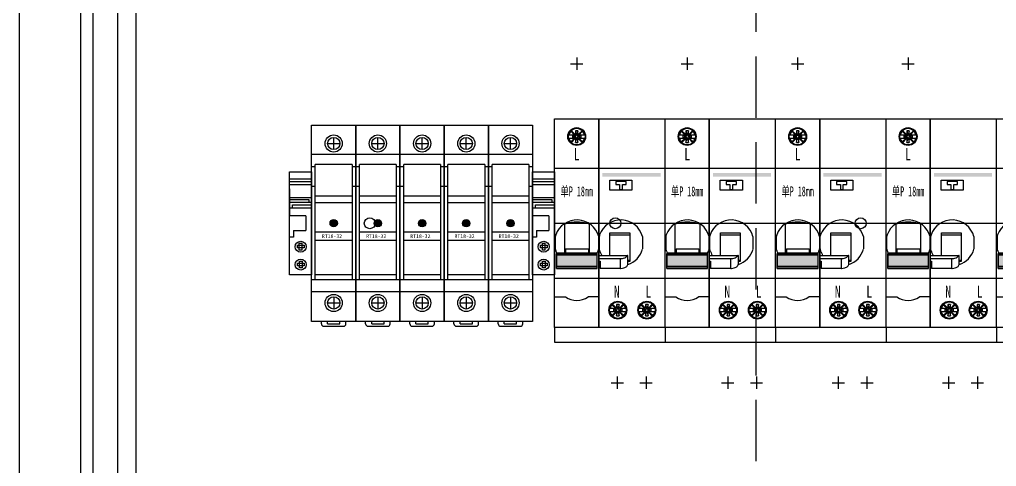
# Model space of a CAD drawing. Extents: x 1408835 to 1409435, y 398681 to 399681.
# Drawn here: x 1408834.8 to 1409232.8, y 398988.5 to 399170.6 of the extents above; entities that cross this region are included whole.
import ezdxf
from ezdxf.enums import TextEntityAlignment as Align

# ---------------------------------------------------------------- set-up
doc = ezdxf.new("R2010")
doc.units = 0
doc.header["$MEASUREMENT"] = 0
doc.linetypes.add('LYJS-XX', pattern=[0.35, 0.25, -0.1])
for name, color, linetype in [('LY-JS-BJ', 7, 'Continuous'), ('LY-JS-YQJ', 7, 'Continuous'), ('布置图', 20, 'Continuous')]:
    doc.layers.add(name, color=color, linetype=linetype)
doc.layers.add('LY-二次控制图', color=7, linetype='Continuous', lineweight=18)
doc.styles.add('LY-SJ-元器件', font='', dxfattribs={"width": 0.6, "height": 4})
doc.styles.get('LY-SJ-元器件').set_extended_font_data('SimSun')

# ---------------------------------------------------------------- blocks, each defined once
blk = doc.blocks.new('RT18保险 正视图')
at = {"layer": 'LY-JS-YQJ'}
blk.add_hatch(color=1, dxfattribs=at).paths.add_polyline_path([(1.5, -40, 1), (-1.5, -40, 1)])
for p, q in [((-9, -80), (-9, 0)), ((-9, 0), (9, 0)), ((9, 0), (9, -80)), ((-2.5, -7.51), (2.5, -7.51)), ((0, -10.01), (0, -5.01)), ((9, -12.01), (-9, -12.01)), ((-7.5, -17), (-9, -17)), ((7.5, -16), (-7.5, -16)), ((-7.5, -63), (-7.5, -16)), ((7.5, -16), (7.5, -63)), ((9, -17), (7.5, -17)), ((-7.5, -25), (-9, -25)), ((9, -25), (7.5, -25)), ((7.5, -29), (-7.5, -29)), ((7.5, -31.75), (-7.5, -31.75)), ((-7.5, -43.5), (7.5, -43.5)), ((-7.5, -46.9), (7.5, -46.9)), ((9, -63), (-9, -63)), ((7.5, -61), (-7.5, -61)), ((9, -67.99), (-9, -67.99)), ((0, -69.99), (0, -74.99)), ((-2.5, -72.49), (2.5, -72.49)), ((9, -80), (-9, -80)), ((-5, -81), (-5, -80)), ((-4, -82), (4, -82)), ((-2.5, -81), (-2.5, -80)), ((-2.5, -81), (2.5, -81)), ((2.5, -81), (2.5, -80)), ((5, -81), (5, -80))]:
    blk.add_line(p, q, dxfattribs=at)
for centre, radius in [((0, -7.51), 3.5), ((0, -7.51), 2.5), ((0, -72.49), 3.5), ((0, -72.49), 2.5)]:
    blk.add_circle(centre, radius, dxfattribs=at)
at = {"layer": 'LY-JS-YQJ', "color": 1}
blk.add_circle((0, -40), 1.5, dxfattribs=at)
at = {"layer": 'LY-JS-YQJ'}
for centre, start, end in [((-4, -81), 180, 270), ((4, -81), 270, 0)]:
    blk.add_arc(centre, 1, start, end, dxfattribs=at)
at = {"layer": 'LY-JS-YQJ', "insert": (-4.8, -44.5), "char_height": 1.5, "width": 12.3, "attachment_point": 1}
blk.add_mtext('RT18-32', dxfattribs=at)
blk = doc.blocks.new('RT18-32X-6A')
at = {"layer": 'LY-JS-YQJ'}
blk.add_blockref('RT18保险 正视图', (9, 80), dxfattribs=at)
blk = doc.blocks.new('端子堵头')
at = {"layer": 'LY-JS-YQJ'}
for p, q in [((0, 39.03), (9, 39.03)), ((0, 37.96), (9, 37.96)), ((0, 36.73), (9, 36.73)), ((0, 35), (0, 24)), ((9, 35), (9, 24)), ((9, 34.58), (9, 33.47)), ((0, 31.48), (9, 31.48)), ((7.97, 30.59), (0, 30.59)), ((0, 29.53), (9, 29.53)), ((1.25, 27.32), (1.25, 28.56)), ((1.25, 28.56), (9, 28.56)), ((7.97, 29.53), (7.97, 30.59)), ((0, 27.32), (9, 27.32)), ((6.66, 24), (0, 24)), ((6.66, 24), (6.66, 18)), ((1.59, 18), (1.59, 15.27)), ((1.59, 18), (6.66, 18)), ((1.59, 15.27), (0, 15.27))]:
    blk.add_line(p, q, dxfattribs=at)
for points in [[(0, 42), (9, 42), (9, 0), (0, 0)], [(3.2, 12.05), (6.01, 12.05), (6.01, 10.99), (3.2, 10.99)], [(5.06, 12.84), (5.06, 10.03), (3.99, 10.03), (3.99, 12.84)], [(3.2, 4.76), (6.01, 4.76), (6.01, 3.69), (3.2, 3.69)], [(5.13, 5.6), (5.13, 2.79), (4.06, 2.79), (4.06, 5.6)]]:
    blk.add_lwpolyline(points, close=True, dxfattribs=at)
for centre in [(4.54, 11.43), (4.54, 4.14)]:
    blk.add_circle(centre, 2.23, dxfattribs=at)
blk = doc.blocks.new('A$C42e7ab8c')
at = {"layer": 'LY-二次控制图', "lineweight": -3}
for name, p in [('RT18-32X-6A', (9, -40)), ('RT18-32X-6A', (27, -40)), ('RT18-32X-6A', (45, -40)), ('RT18-32X-6A', (63, -40)), ('RT18-32X-6A', (81, -40)), ('端子堵头', (0, -21)), ('端子堵头', (99, -21))]:
    blk.add_blockref(name, p, dxfattribs=at)
blk = doc.blocks.new('微端1PN+ELE-45mm-2022.2')
h = blk.add_hatch(color=3)
h.dxf.hatch_style = 1
h.paths.add_polyline_path([(43.17, 19), (43.17, 20.5), (19.5, 20.5), (19.5, 19)])
h = blk.add_hatch(color=0)
h.dxf.hatch_style = 1
h.paths.add_polyline_path([(17.3, -17.47), (17.3, -12.97), (0.7, -12.97), (0.7, -17.47)])
at = {"color": 1}
for p, q in [((6.5, 65), (11.5, 65)), ((9, 67.5), (9, 62.5)), ((0, 0), (45, 0)), ((25.53, -62.5), (25.53, -67.5)), ((37.25, -62.5), (37.25, -67.5)), ((23.03, -65), (28.03, -65)), ((34.75, -65), (39.75, -65))]:
    blk.add_line(p, q, dxfattribs=at)
at = {"color": 0}
for p, q in [((0, 42.5), (45, 42.5)), ((0, -42.5), (0, 42.5)), ((18, -42.5), (18, 42.5)), ((18, 42.5), (18, -42.5)), ((45, -42.5), (45, 42.5)), ((0, 22.5), (45, 22.5)), ((22.5, 17.5), (31.5, 17.5)), ((22.5, 13.5), (22.5, 17.5)), ((24.9, 17), (24.9, 15.8)), ((29.1, 17), (24.9, 17)), ((29.1, 15.8), (29.1, 17)), ((31.5, 17.5), (31.5, 13.5)), ((31.5, 13.5), (22.5, 13.5)), ((24.9, 15.8), (26.4, 15.8)), ((26.4, 15.8), (26.4, 13.8)), ((26.4, 13.8), (27.6, 13.8)), ((27.6, 13.8), (27.6, 15.8)), ((27.6, 15.8), (29.1, 15.8)), ((30.65, -15.61), (29.85, -15.61)), ((45, -22.5), (0, -22.5)), ((0, -30.05), (4.39, -30.05)), ((18, -30.05), (13.61, -30.05)), ((0, -42.5), (0, -48.5)), ((45, -42.5), (0, -42.5)), ((45, -42.5), (45, -48.5)), ((0, -48.5), (45, -48.5))]:
    blk.add_line(p, q, dxfattribs=at)
at = {"color": 0, "linetype": 'Continuous', "lineweight": 25}
for p, q in [((7.95, 35.91), (5.59, 35.91)), ((6.7, 37.82), (6.49, 37.61)), ((6.49, 37.61), (6.6, 37.5)), ((6.6, 37.5), (8.15, 35.95)), ((6.81, 37.71), (6.7, 37.82)), ((8.39, 36.13), (6.81, 37.71)), ((7.25, 35.91), (8, 35.46)), ((7.25, 35.91), (7.25, 34.71)), ((8.5, 37.66), (8.5, 36.46)), ((8.5, 37.66), (8.85, 36.31)), ((9.5, 37.66), (8.5, 37.66)), ((8.5, 36.46), (8.85, 35.96)), ((9.15, 36.31), (8.85, 36.31)), ((8.85, 36.31), (8.85, 35.96)), ((9.5, 37.66), (9.15, 36.31)), ((9.5, 36.46), (9.15, 35.96)), ((9.15, 35.96), (9.15, 36.31)), ((9.5, 36.46), (9.5, 37.66)), ((11.19, 37.71), (9.61, 36.13)), ((9.85, 35.95), (11.4, 37.5)), ((10.75, 35.91), (10, 35.46)), ((12.42, 35.91), (10.05, 35.91)), ((10.75, 34.71), (10.75, 35.91)), ((11.3, 37.82), (11.19, 37.71)), ((11.51, 37.61), (11.3, 37.82)), ((11.4, 37.5), (11.51, 37.61)), ((5.58, 34.71), (7.95, 34.71)), ((6.6, 33.12), (6.49, 33.01)), ((6.49, 33.01), (6.7, 32.8)), ((8.15, 34.67), (6.6, 33.12)), ((6.7, 32.8), (6.81, 32.91)), ((6.81, 32.91), (8.39, 34.49)), ((7.25, 34.71), (8, 35.16)), ((8.25, 35.46), (8, 35.46)), ((8, 35.46), (8, 35.16)), ((8, 35.16), (8.25, 35.16)), ((8.5, 34.16), (8.85, 34.65)), ((8.5, 32.96), (8.85, 34.31)), ((8.5, 34.16), (8.5, 32.96)), ((8.5, 32.96), (9.5, 32.96)), ((8.85, 34.65), (8.85, 34.31)), ((8.85, 34.31), (9.15, 34.31)), ((9, 31.81), (9, 32.06)), ((9.15, 34.31), (9.15, 34.66)), ((9.5, 34.16), (9.15, 34.66)), ((9.15, 34.31), (9.5, 32.96)), ((9.5, 32.96), (9.5, 34.16)), ((9.61, 34.49), (11.19, 32.91)), ((10, 35.46), (9.75, 35.46)), ((9.75, 35.16), (10, 35.16)), ((11.4, 33.12), (9.85, 34.67)), ((10, 35.16), (10, 35.46)), ((10.75, 34.71), (10, 35.16)), ((10.05, 34.71), (12.41, 34.71)), ((11.19, 32.91), (11.3, 32.8)), ((11.3, 32.8), (11.51, 33.01)), ((11.51, 33.01), (11.4, 33.12)), ((4.1, -12.22), (4.1, -0.35)), ((14.1, -0.35), (14.1, -12.22)), ((22.55, -13.08), (22.55, -3.94)), ((22.55, -3.94), (30.65, -3.94)), ((30.65, -3.94), (30.65, -15.61)), ((0.25, -5.47), (0.25, -10.49)), ((17.95, -5.47), (17.95, -10.49)), ((18.11, -5.47), (18.11, -10.49)), ((22.55, -4.67), (30.65, -4.67)), ((35.81, -5.47), (35.81, -10.49)), ((4.45, -10.38), (13.75, -10.38)), ((4.45, -10.38), (4.45, -12.22)), ((13.75, -10.38), (13.75, -12.22)), ((17.3, -12.22), (0.7, -12.22)), ((0.7, -12.22), (0.7, -12.44)), ((0.7, -18.44), (0.7, -12.44)), ((17.3, -12.44), (0.7, -12.44)), ((0.7, -12.97), (0.7, -17.47)), ((17.3, -12.97), (0.7, -12.97)), ((17.3, -12.44), (17.3, -12.22)), ((17.3, -18.44), (17.3, -12.44)), ((17.3, -17.47), (17.3, -12.97)), ((18, -13.09), (29.68, -13.09)), ((18, -14.38), (26.85, -14.38)), ((18, -15.45), (18.55, -15.45)), ((18.55, -15.61), (18, -15.61)), ((18.55, -15.45), (18.55, -18.44)), ((22.55, -13.08), (29.85, -13.08)), ((26.85, -18.44), (26.85, -14.38)), ((29.85, -16.51), (29.85, -13.08)), ((29.85, -14.99), (30.65, -14.99)), ((0.7, -17.47), (17.3, -17.47)), ((0.7, -18.13), (17.3, -18.13)), ((0.7, -18.44), (17.3, -18.44)), ((26.85, -18.44), (18.55, -18.44)), ((24.7, -34.8), (22.34, -34.8)), ((23.45, -32.89), (23.24, -33.1)), ((23.24, -33.1), (23.35, -33.21)), ((23.35, -33.21), (24.9, -34.76)), ((23.56, -33), (23.45, -32.89)), ((25.14, -34.58), (23.56, -33)), ((24, -34.8), (24, -36)), ((24, -34.8), (24.75, -35.25)), ((24, -36), (24.75, -35.55)), ((24.75, -35.25), (24.75, -35.55)), ((25, -35.25), (24.75, -35.25)), ((24.75, -35.55), (25, -35.55)), ((25.25, -33.05), (25.6, -34.4)), ((26.25, -33.05), (25.25, -33.05)), ((25.25, -33.05), (25.25, -34.25)), ((25.25, -34.25), (25.6, -34.75)), ((25.9, -34.4), (25.6, -34.4)), ((25.6, -34.4), (25.6, -34.75)), ((26.25, -33.05), (25.9, -34.4)), ((26.25, -34.25), (25.9, -34.75)), ((25.9, -34.75), (25.9, -34.4)), ((26.25, -34.25), (26.25, -33.05)), ((27.94, -33), (26.36, -34.58)), ((26.75, -35.25), (26.5, -35.25)), ((26.5, -35.55), (26.75, -35.55)), ((26.6, -34.76), (28.15, -33.21)), ((27.5, -34.8), (26.75, -35.25)), ((26.75, -35.55), (26.75, -35.25)), ((27.5, -36), (26.75, -35.55)), ((29.17, -34.8), (26.8, -34.8)), ((27.5, -36), (27.5, -34.8)), ((28.05, -32.89), (27.94, -33)), ((28.26, -33.1), (28.05, -32.89)), ((28.15, -33.21), (28.26, -33.1)), ((36.53, -34.8), (34.17, -34.8)), ((35.28, -32.89), (35.07, -33.1)), ((35.07, -33.1), (35.18, -33.21)), ((35.18, -33.21), (36.73, -34.76)), ((35.39, -33), (35.28, -32.89)), ((36.97, -34.58), (35.39, -33)), ((35.83, -34.8), (35.83, -36)), ((35.83, -34.8), (36.58, -35.25)), ((35.83, -36), (36.58, -35.55)), ((36.58, -35.25), (36.58, -35.55)), ((36.83, -35.25), (36.58, -35.25)), ((36.58, -35.55), (36.83, -35.55)), ((37.08, -33.05), (37.43, -34.4)), ((38.08, -33.05), (37.08, -33.05)), ((37.08, -33.05), (37.08, -34.25)), ((37.08, -34.25), (37.43, -34.75)), ((37.73, -34.4), (37.43, -34.4)), ((37.43, -34.4), (37.43, -34.75)), ((38.08, -33.05), (37.73, -34.4)), ((38.08, -34.25), (37.73, -34.75)), ((37.73, -34.75), (37.73, -34.4)), ((38.08, -34.25), (38.08, -33.05)), ((39.77, -33), (38.19, -34.58)), ((38.58, -35.25), (38.33, -35.25)), ((38.33, -35.55), (38.58, -35.55)), ((38.43, -34.76), (39.98, -33.21)), ((39.33, -34.8), (38.58, -35.25)), ((38.58, -35.55), (38.58, -35.25)), ((39.33, -36), (38.58, -35.55)), ((41, -34.8), (38.63, -34.8)), ((39.33, -36), (39.33, -34.8)), ((39.88, -32.89), (39.77, -33)), ((40.09, -33.1), (39.88, -32.89)), ((39.98, -33.21), (40.09, -33.1)), ((22.33, -36), (24.7, -36)), ((23.35, -37.59), (23.24, -37.7)), ((23.24, -37.7), (23.45, -37.91)), ((24.9, -36.04), (23.35, -37.59)), ((23.45, -37.91), (23.56, -37.8)), ((23.56, -37.8), (25.14, -36.22)), ((25.25, -36.55), (25.6, -36.05)), ((25.25, -37.75), (25.6, -36.4)), ((25.25, -36.55), (25.25, -37.75)), ((25.25, -37.75), (26.25, -37.75)), ((25.6, -36.05), (25.6, -36.4)), ((25.6, -36.4), (25.9, -36.4)), ((25.75, -38.9), (25.75, -38.65)), ((25.9, -36.4), (25.9, -36.05)), ((26.25, -36.55), (25.9, -36.05)), ((25.9, -36.4), (26.25, -37.75)), ((26.25, -37.75), (26.25, -36.55)), ((26.36, -36.22), (27.94, -37.8)), ((28.15, -37.59), (26.6, -36.04)), ((26.8, -36), (29.16, -36)), ((27.94, -37.8), (28.05, -37.91)), ((28.05, -37.91), (28.26, -37.7)), ((28.26, -37.7), (28.15, -37.59)), ((34.16, -36), (36.53, -36)), ((35.18, -37.59), (35.07, -37.7)), ((35.07, -37.7), (35.28, -37.91)), ((36.73, -36.04), (35.18, -37.59)), ((35.28, -37.91), (35.39, -37.8)), ((35.39, -37.8), (36.97, -36.22)), ((37.08, -36.55), (37.43, -36.05)), ((37.08, -37.75), (37.43, -36.4)), ((37.08, -36.55), (37.08, -37.75)), ((37.08, -37.75), (38.08, -37.75)), ((37.43, -36.05), (37.43, -36.4)), ((37.43, -36.4), (37.73, -36.4)), ((37.58, -38.9), (37.58, -38.65)), ((37.73, -36.4), (37.73, -36.05)), ((38.08, -36.55), (37.73, -36.05)), ((37.73, -36.4), (38.08, -37.75)), ((38.08, -37.75), (38.08, -36.55)), ((38.19, -36.22), (39.77, -37.8)), ((39.98, -37.59), (38.43, -36.04)), ((38.63, -36), (40.99, -36)), ((39.77, -37.8), (39.88, -37.91)), ((39.88, -37.91), (40.09, -37.7)), ((40.09, -37.7), (39.98, -37.59))]:
    blk.add_line(p, q, dxfattribs=at)
at = {"color": 0}
for centre, radius in [((9, 35.31), 3.64), ((9, 35.31), 3.39), ((25.75, -35.4), 3.64), ((37.58, -35.4), 3.64), ((25.75, -35.4), 3.39), ((37.58, -35.4), 3.39)]:
    blk.add_circle(centre, radius, dxfattribs=at)
at = {"color": 0, "linetype": 'Continuous', "lineweight": 25}
for centre in [(9, 35.31), (25.75, -35.4), (37.58, -35.4)]:
    blk.add_circle(centre, 3.5, dxfattribs=at)
for centre, radius, start, end in [((9, 35.31), 3.25, 137.6454, 169.3613), ((9, 35.31), 3.25, 47.6454, 132.3546), ((7.95, 36.46), 0.552, 270, 360), ((8.03, 36.13), 0.834, 337.6013, 343.0532), ((6.62, 36.56), 2.31, 342.9388, 344.9228), ((11.38, 36.56), 2.31, 195.0773, 196.4013), ((10.39, 36.26), 1.27, 196.1312, 198.5273), ((9.89, 36.09), 0.747, 198.5233, 202.5755), ((10.05, 36.46), 0.552, 180, 270), ((9, 35.31), 3.25, 10.6387, 42.3546), ((9, 35.31), 3.25, 190.6387, 222.3546), ((9, 35.31), 3.25, 227.6454, 312.3546), ((7.95, 34.16), 0.552, 0, 90), ((8.06, 37.76), 2.31, 274.6869, 276.011), ((8.06, 32.85), 2.31, 83.234, 85.2255), ((8.18, 36.73), 1.27, 275.7409, 278.1372), ((8.23, 34.32), 0.834, 77.8753, 83.3489), ((8.25, 36.21), 0.747, 278.1332, 282.1859), ((8.31, 35.96), 0.494, 282.0203, 298.836), ((8.3, 34.65), 0.5, 58.0737, 77.8061), ((8.23, 36.09), 0.641, 299.0084, 316.9423), ((8.23, 34.53), 0.636, 37.8376, 58.3835), ((8.33, 36), 0.506, 316.5183, 337.4465), ((8.35, 34.62), 0.49, 22.029, 37.4855), ((8.11, 34.52), 0.747, 18.1694, 22.2379), ((7.61, 34.36), 1.27, 15.7681, 18.1735), ((6.61, 34.07), 2.31, 14.7102, 16.0393), ((11.38, 34.06), 2.31, 162.9388, 164.9228), ((9.97, 34.49), 0.834, 157.6013, 163.0532), ((9.65, 35.99), 0.49, 202.3673, 217.7617), ((9.67, 34.62), 0.506, 136.5183, 157.4465), ((9.77, 36.09), 0.636, 218.1132, 238.5766), ((9.77, 34.53), 0.641, 119.0082, 136.9423), ((9.7, 35.97), 0.5, 238.269, 257.922), ((9.69, 34.65), 0.494, 102.021, 118.8359), ((10.05, 34.16), 0.552, 90, 180), ((9.77, 36.3), 0.834, 257.9903, 263.442), ((9.75, 34.41), 0.747, 98.1342, 102.1867), ((9.82, 33.89), 1.27, 95.7421, 98.1383), ((9.94, 37.76), 2.31, 263.3277, 265.3115), ((9.94, 32.85), 2.31, 94.6881, 96.0122), ((9, 35.31), 3.25, 317.6454, 349.3613), ((9.14, -7.83), 9.19, 87.8849, 160.4296), ((8.91, -15.23), 15.64, 94.6966, 107.9265), ((9.1, -16.72), 17.13, 89.9904, 94.9002), ((9.13, -16.15), 16.57, 75.7297, 90.1184), ((9.04, -7.86), 9.23, 15.0474, 87.2502), ((27, -7.83), 9.19, 87.8849, 160.4296), ((26.9, -7.86), 9.23, 15.0474, 87.2502), ((10, -12.56), 12.88, 72.7867, 75.5196), ((5.82, -26.43), 27.36, 72.3845, 73.0215), ((9.37, -7.98), 9.46, 160.057, 164.6179), ((27.23, -7.98), 9.46, 160.057, 164.6179), ((29.64, -1.83), 30.64, 196.4297, 196.8694), ((16.57, -5.82), 16.98, 196.781, 197.5735), ((10.04, -7.88), 10.13, 197.5731, 198.8992), ((6.94, -8.95), 6.85, 198.859, 201.3043), ((4.95, -9.74), 4.71, 201.1482, 208.2485), ((13.65, -9.95), 4.27, 329.3774, 337.9794), ((11.23, -8.97), 6.88, 337.958, 342.3373), ((5.6, -7.13), 12.8, 342.1258, 343.1767), ((-11.74, -1.89), 30.91, 343.1981, 343.8522), ((18.79, -10.54), 0.674, 175.8319, 178.6635), ((18.63, -10.54), 0.519, 178.2569, 189.8447), ((19.11, -10.46), 1.01, 189.8897, 195.3405), ((20.21, -10.15), 2.15, 195.4615, 199.0998), ((22.87, -9.22), 4.97, 199.2198, 202.2978), ((30.63, -6.05), 13.34, 202.2374, 204.437), ((50.74, 3), 35.4, 204.3059, 205.2548), ((26.86, -8.07), 9.28, 288.49, 344.842), ((13.72, -5.01), 14.67, 208.3279, 209.4703), ((7.43, -6.37), 11.43, 329.2292, 329.8147), ((156.45, 52.79), 152.25, 205.2295, 205.6409), ((26.82, -8.47), 5.9, 270.2678, 272.5052), ((26.87, -9.95), 4.42, 272.7349, 285.903), ((27.18, -10.99), 3.35, 285.5665, 302.4345), ((27.73, -11.85), 2.32, 302.4843, 319.3347), ((28.36, -12.41), 1.48, 319.8132, 326.2766), ((26.8, -11.4), 3.34, 326.6861, 329.4711), ((29.02, -14.91), 1.94, 69.555, 70.2123), ((29.48, -13.7), 0.636, 65.8435, 69.5189), ((29.5, -13.65), 0.583, 63.3118, 65.992), ((29.57, -13.5), 0.418, 60.0051, 63.3658), ((29.63, -13.4), 0.304, 55.9849, 60.1021), ((29.69, -13.32), 0.204, 50.706, 56.132), ((29.73, -13.27), 0.144, 44.0438, 50.8207), ((29.76, -13.24), 0.0936, 33.926, 44.5073), ((29.8, -13.22), 0.0519, 21.912, 33.8992), ((29.79, -13.22), 0.0573, 8.9331, 20.9215), ((29.66, -13.24), 0.188, 6.9104, 9.2949), ((26.75, -9.88), 8.56, 270.6866, 271.6719), ((26.89, -14.11), 4.32, 271.4709, 287.6741), ((27.2, -15.07), 3.31, 287.5092, 301.2148), ((27.64, -15.78), 2.48, 301.1214, 313.5379), ((28.12, -16.28), 1.79, 313.4167, 332.2931), ((28.54, -16.5), 1.31, 332.2249, 355.5191), ((27.65, -16.47), 2.2, 356.5726, 359.0349), ((25.75, -35.4), 3.25, 137.6454, 169.3613), ((25.75, -35.4), 3.25, 47.6454, 132.3546), ((24.7, -34.25), 0.552, 270, 360), ((24.81, -32.94), 2.31, 274.6869, 276.011), ((24.81, -37.85), 2.31, 83.234, 85.2255), ((24.92, -33.98), 1.27, 275.7409, 278.1372), ((24.98, -36.39), 0.834, 77.8753, 83.3489), ((25, -34.5), 0.747, 278.1332, 282.1859), ((25.05, -34.74), 0.494, 282.0203, 298.836), ((25.05, -36.06), 0.5, 58.0737, 77.8061), ((24.98, -34.62), 0.641, 299.0084, 316.9423), ((24.98, -36.18), 0.636, 37.8376, 58.3835), ((25.08, -34.71), 0.506, 316.5183, 337.4465), ((25.1, -36.08), 0.49, 22.029, 37.4855), ((24.78, -34.58), 0.834, 337.6013, 343.0532), ((23.36, -34.15), 2.31, 342.9388, 344.9228), ((28.13, -34.15), 2.31, 195.0773, 196.4013), ((27.13, -34.45), 1.27, 196.1312, 198.5273), ((26.64, -34.61), 0.747, 198.5233, 202.5755), ((26.4, -34.71), 0.49, 202.3673, 217.7617), ((26.41, -36.09), 0.506, 136.5183, 157.4465), ((26.51, -34.62), 0.636, 218.1132, 238.5766), ((26.52, -36.18), 0.641, 119.0082, 136.9423), ((26.44, -34.74), 0.5, 238.269, 257.922), ((26.44, -36.05), 0.494, 102.021, 118.8359), ((26.8, -34.25), 0.552, 180, 270), ((26.51, -34.41), 0.834, 257.9903, 263.442), ((26.5, -36.3), 0.747, 98.1342, 102.1867), ((26.57, -36.82), 1.27, 95.7421, 98.1383), ((26.69, -32.94), 2.31, 263.3277, 265.3115), ((26.69, -37.85), 2.31, 94.6881, 96.0122), ((25.75, -35.4), 3.25, 10.6387, 42.3546), ((37.58, -35.4), 3.25, 137.6454, 169.3613), ((37.58, -35.4), 3.25, 47.6454, 132.3546), ((36.53, -34.25), 0.552, 270, 360), ((36.64, -32.94), 2.31, 274.6869, 276.011), ((36.64, -37.85), 2.31, 83.234, 85.2255), ((36.75, -33.98), 1.27, 275.7409, 278.1372), ((36.81, -36.39), 0.834, 77.8753, 83.3489), ((36.83, -34.5), 0.747, 278.1332, 282.1859), ((36.88, -34.74), 0.494, 282.0203, 298.836), ((36.88, -36.06), 0.5, 58.0737, 77.8061), ((36.81, -34.62), 0.641, 299.0084, 316.9423), ((36.81, -36.18), 0.636, 37.8376, 58.3835), ((36.91, -34.71), 0.506, 316.5183, 337.4465), ((36.93, -36.08), 0.49, 22.029, 37.4855), ((36.61, -34.58), 0.834, 337.6013, 343.0532), ((35.2, -34.15), 2.31, 342.9388, 344.9228), ((39.96, -34.15), 2.31, 195.0773, 196.4013), ((38.96, -34.45), 1.27, 196.1312, 198.5273), ((38.47, -34.61), 0.747, 198.5233, 202.5755), ((38.23, -34.71), 0.49, 202.3673, 217.7617), ((38.24, -36.09), 0.506, 136.5183, 157.4465), ((38.34, -34.62), 0.636, 218.1132, 238.5766), ((38.35, -36.18), 0.641, 119.0082, 136.9423), ((38.28, -34.74), 0.5, 238.269, 257.922), ((38.27, -36.05), 0.494, 102.021, 118.8359), ((38.63, -34.25), 0.552, 180, 270), ((38.34, -34.41), 0.834, 257.9903, 263.442), ((38.33, -36.3), 0.747, 98.1342, 102.1867), ((38.4, -36.82), 1.27, 95.7421, 98.1383), ((38.52, -32.94), 2.31, 263.3277, 265.3115), ((38.52, -37.85), 2.31, 94.6881, 96.0122), ((37.58, -35.4), 3.25, 10.6387, 42.3546), ((25.75, -35.4), 3.25, 190.6387, 222.3546), ((25.75, -35.4), 3.25, 227.6454, 312.3546), ((24.7, -36.55), 0.552, 0, 90), ((24.86, -36.18), 0.747, 18.1694, 22.2379), ((24.36, -36.35), 1.27, 15.7681, 18.1735), ((23.36, -36.64), 2.31, 14.7102, 16.0393), ((28.13, -36.65), 2.31, 162.9388, 164.9228), ((26.72, -36.21), 0.834, 157.6013, 163.0532), ((26.8, -36.55), 0.552, 90, 180), ((25.75, -35.4), 3.25, 317.6454, 349.3613), ((37.58, -35.4), 3.25, 190.6387, 222.3546), ((37.58, -35.4), 3.25, 227.6454, 312.3546), ((36.53, -36.55), 0.552, 0, 90), ((36.69, -36.18), 0.747, 18.1694, 22.2379), ((36.19, -36.35), 1.27, 15.7681, 18.1735), ((35.19, -36.64), 2.31, 14.7102, 16.0393), ((39.96, -36.65), 2.31, 162.9388, 164.9228), ((38.55, -36.21), 0.834, 157.6013, 163.0532), ((38.63, -36.55), 0.552, 90, 180), ((37.58, -35.4), 3.25, 317.6454, 349.3613)]:
    blk.add_arc(centre, radius, start, end, dxfattribs=at)
at = {"color": 0}
blk.add_arc((9, -23.24), 8.22, 235.8658, 304.1342, dxfattribs=at)
at = {"color": 0, "style": 'LY-SJ-元器件', "width": 0.7}
for s, p in [('L', (9, 28.16)), ('N', (25.33, -27.88)), ('L', (38.16, -27.88))]:
    blk.add_text(s, height=5, dxfattribs=at).set_placement(p, align=Align.MIDDLE)
at = {"color": 1, "style": 'LY-SJ-元器件', "width": 0.6}
blk.add_text('单P 18mm', height=4, dxfattribs=at).set_placement((9, 13.08), align=Align.MIDDLE)
blk = doc.blocks.new('600-1000-明-底板')
at = {"layer": 'LY-JS-BJ', "color": 1}
blk.add_lwpolyline([(-237, 460), (237, 460), (260, 437), (260, -437), (237, -460), (-237, -460), (-260, -437), (-260, 437)], close=True, dxfattribs=at)

msp = doc.modelspace()

# ---------------------------------------------------------------- linework, layer by layer
at = {"color": 6}
for centre in [(1408977.46, 399087.57), (1409077.46, 399087.57), (1409177.46, 399087.57)]:
    msp.add_circle(centre, 2.25, dxfattribs=at)
at = {"layer": 'LY-JS-BJ', "color": 6, "linetype": 'LYJS-XX', "ltscale": 100}
msp.add_line((1409134.75, 399680.57), (1409134.75, 398680.57), dxfattribs=at)
at = {"layer": 'LY-JS-BJ', "color": 6, "ltscale": 50}
for points in [[(1408859.75, 399655.57), (1409409.75, 399655.57), (1409409.75, 398705.57), (1408859.75, 398705.57)], [(1408864.75, 399650.57), (1409404.75, 399650.57), (1409404.75, 398710.57), (1408864.75, 398710.57)]]:
    msp.add_lwpolyline(points, close=True, dxfattribs=at)
at = {"layer": 'LY-JS-BJ', "color": 6, "linetype": 'LYJS-XX', "lineweight": -3}
msp.add_lwpolyline([(1408882.25, 399633.07), (1409387.25, 399633.07), (1409387.25, 398728.07), (1408882.25, 398728.07)], close=True, dxfattribs=at)
at = {"layer": '布置图', "ltscale": 50}
msp.add_lwpolyline([(1408834.75, 399680.57), (1409434.75, 399680.57), (1409434.75, 398680.57), (1408834.75, 398680.57)], close=True, dxfattribs=at)

# ---------------------------------------------------------------- block references
at = {"color": 6}
for name, p in [('微端1PN+ELE-45mm-2022.2', (1409052.75, 399087.57)), ('微端1PN+ELE-45mm-2022.2', (1409097.75, 399087.57)), ('微端1PN+ELE-45mm-2022.2', (1409142.75, 399087.57)), ('微端1PN+ELE-45mm-2022.2', (1409187.75, 399087.57)), ('微端1PN+ELE-45mm-2022.2', (1409232.75, 399087.57)), ('A$C42e7ab8c', (1408944.75, 399087.57))]:
    msp.add_blockref(name, p, dxfattribs=at)
at = {"layer": 'LY-JS-BJ', "color": 6, "lineweight": -3}
msp.add_blockref('600-1000-明-底板', (1409134.75, 399180.57), dxfattribs=at)

doc.saveas('drawing.dxf')
